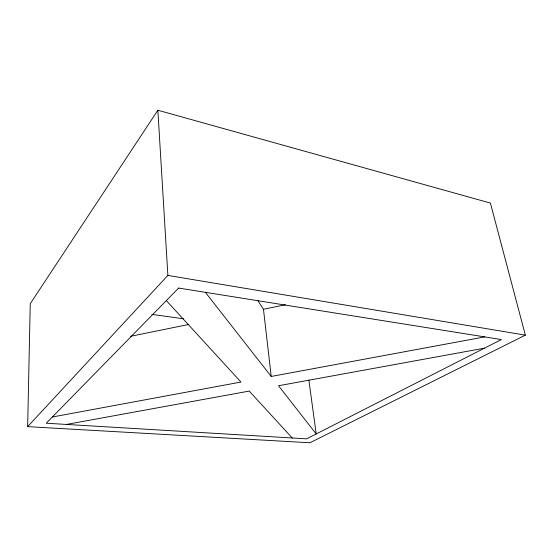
<?xml version="1.0" encoding="UTF-8"?>
<svg xmlns="http://www.w3.org/2000/svg" width="553" height="553" viewBox="0 0 553 553"><rect width="100%" height="100%" fill="white"/><g stroke="black" fill="none" stroke-linecap="round" stroke-linejoin="round"><path stroke-width="0.83" d="M27.65 426.64L30.249 303.728L157.861 110.227L490.393 203.069L525.35 335.146L309.95 442.773L27.65 426.64L167.884 275.415L157.861 110.227M130.529 336.314L188.808 324.445M257.857 300.59L263.463 309.245L285.438 304.772M52.321 417.01L240.977 382.054L166.342 300.59M205.398 292.33L271.219 376.455L484.725 336.895M66.436 424.434L249.251 391.082L292.219 437.983M484.483 348.169L278.491 385.745L316.212 433.96L308.864 380.056M151.875 314.394L183.485 318.777M167.884 275.415L525.35 335.146M263.463 309.245L271.219 376.455M178.619 288.058L46.238 423.225L306.611 438.847L501.377 339.556L178.619 288.058"/></g></svg>
